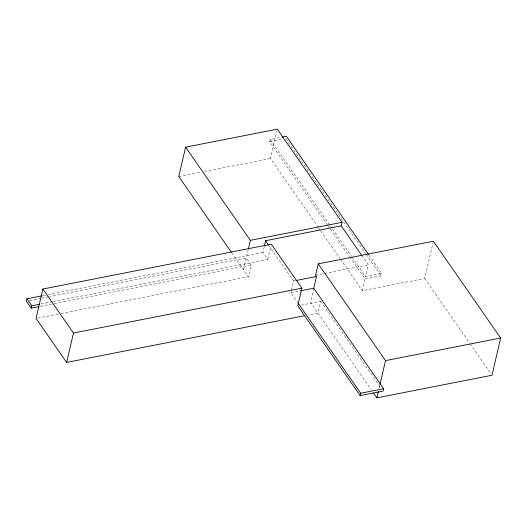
<?xml version="1.0" encoding="UTF-8"?>
<svg xmlns="http://www.w3.org/2000/svg" width="527" height="527" viewBox="0 0 527 527"><rect width="100%" height="100%" fill="white"/><g stroke="black" fill="none" stroke-linecap="round" stroke-linejoin="round"><path stroke-width="0.4" stroke-dasharray="2.63 1.98" d="M327.636 225.108L269.712 141.763L270.259 139.411L282.32 137.046M243.507 269.725L248.224 249.508M318.334 227.407L270.47 158.535L276.952 130.683M61.073 313.499L248.369 276.715L251.102 264.962L246.241 257.973L49.709 296.569M53.049 301.615L267.723 259.449L262.868 252.466L264.146 246.979M267.723 259.449L270.786 246.287M298.308 303.466L290.851 292.729L291.214 291.161M291.398 290.377L293.585 280.977L269.132 245.793M313.763 288.229L310.475 302.333L371.245 389.776M300.924 305.192L320.673 301.312L317.939 313.071L308.46 314.929M433.392 241.234L424.729 278.454L362.326 290.706L365.066 278.954L350.112 257.44M369.005 255.2L381.686 273.447L365.613 276.603L368.347 264.85L362.273 256.109M365.066 278.954L381.14 275.799L381.686 273.447M379.071 388.346L379.809 385.178M269.712 141.763L283.381 139.075M178.765 176.552L201.288 172.125M204.509 171.492L270.47 158.535M43.003 295.64L47.035 294.85M47.838 294.692L262.868 252.466M29.571 300.522L40.849 298.308M41.653 298.15L48.906 296.727M40.941 303.993L52.245 301.773M40.395 306.339L53.313 303.802M54.116 303.644L251.102 264.962M37.661 318.097L60.262 313.657M315.614 275.206L323.604 273.638M324.401 273.48L368.347 264.85M293.585 280.977L295.166 280.667M290.851 292.729L299.54 291.023M424.729 278.454L469.57 342.972M470.038 343.644L491.052 373.893M285.792 138.608L365.639 253.494M366.107 254.172L381.14 275.799M270.259 139.411L330.06 225.457M330.528 226.129L331.938 228.158M332.405 228.83L351.588 256.432M352.056 257.104L365.613 276.603M328.104 225.78L329.981 228.481M330.455 229.153L349.645 256.768M318.802 228.079L320.212 230.108M320.679 230.78L339.895 258.434M340.363 259.106L362.326 290.706M320.673 301.312L380.718 387.714M231.788 252.841L248.369 276.715"/><path stroke-width="0.79" d="M42.2 295.799L26.897 298.809L26.35 301.161L31.205 308.143L38.781 306.661M31.205 308.143L31.752 305.792L26.897 298.809M373.584 393.135L376.858 397.845L491.987 375.237L500.65 338.018L433.392 241.234L318.255 263.849L315.614 275.206L316.496 276.477L313.763 288.229L383.61 388.735L383.063 391.087L360.152 395.586L297.762 305.812L301.866 288.183L271.28 244.172L42.878 289.027L36.04 318.413L66.633 362.424L304.507 315.706M66.633 362.424L73.47 333.038L42.878 289.027M361.805 255.437L341.246 225.852L342.063 222.328L277.307 129.155L185.603 147.165L178.765 176.552L231.32 252.169M248.401 248.744L250.358 240.338L185.603 147.165M264.323 246.195L265.601 240.707L341.246 225.852M360.152 395.586L360.699 393.234L298.308 303.466M376.858 397.845L378.333 391.508M379.993 384.381L385.52 360.626L318.255 263.849M282.32 137.046L286.339 136.256L368.531 254.528M250.358 240.338L342.063 222.328M31.752 305.792L39.327 304.31M295.957 280.509L316.496 276.477M73.47 333.038L301.866 288.183M300.331 290.864L313.763 288.229M385.52 360.626L500.65 338.018M360.699 393.234L383.61 388.735M265.601 240.707L268.691 245.154"/></g></svg>
